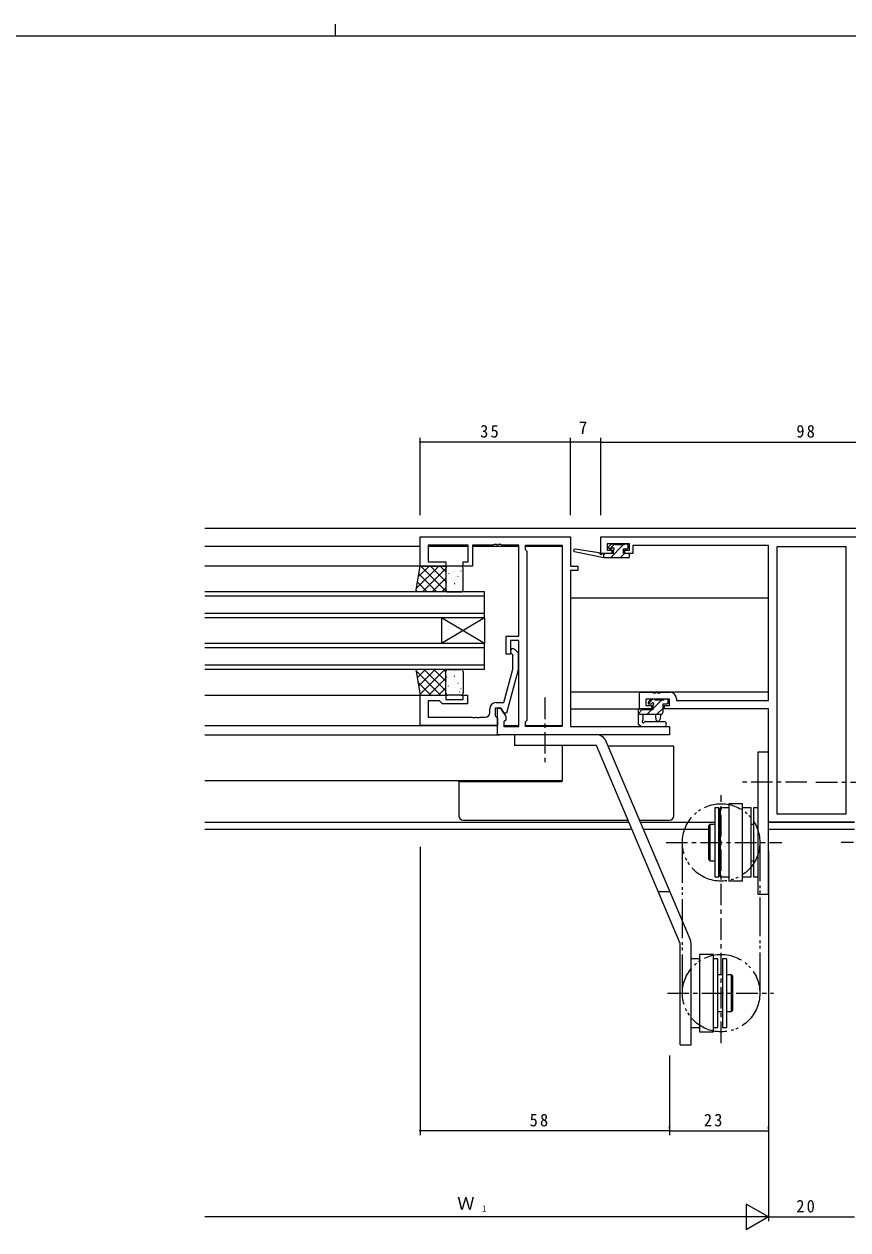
# Model space of a CAD drawing. Units: millimetres on the paper. Extents: x -420 to 373, y -297 to 267.
# Drawn here: x -105 to 86.5, y -12.9 to 267.2 of the extents above; entities that cross this region are included whole.
import ezdxf
from ezdxf.enums import TextEntityAlignment as Align

# ---------------------------------------------------------------- set-up
doc = ezdxf.new("R2010")
doc.units = ezdxf.units.MM
doc.linetypes.add('CHAIN1', pattern=[8, 5, -1, 1, -1])
doc.linetypes.add('DOUBLE_CHAIN2', pattern=[12.8, 9, -1, 0.6, -0.6, 0.6, -1])
for name, color, linetype, lineweight in [('0-1_YKK_ZWAK', 7, 'Continuous', 9), ('0-3_YKK_11', 7, 'Continuous', 9), ('0-4_YKK_12', 2, 'Continuous', 9), ('0-5_YKK_13', 4, 'Continuous', 9), ('0-6_YKK_D', 6, 'Continuous', 9)]:
    doc.layers.add(name, color=color, linetype=linetype, lineweight=lineweight)
doc.styles.add('ＭＳ ゴシック', font='')
doc.styles.get('ＭＳ ゴシック').set_extended_font_data('MS Gothic')

msp = doc.modelspace()

# ---------------------------------------------------------------- linework, layer by layer
at = {"layer": '0-1_YKK_ZWAK'}
for p, q in [((-32.686, 267.225), (-32.686, 264.425)), ((352.3, 264.425), (-417.7, 264.425))]:
    msp.add_line(p, q, dxfattribs=at)
at = {"layer": '0-3_YKK_11'}
for p, q in [((-12.981, 148.138), (22.019, 148.138)), ((-12.981, 141.338), (-12.981, 148.138)), ((-11.051, 146.208), (-11.051, 142.338)), ((-1.781, 146.208), (-11.051, 146.208)), ((-1.781, 142.338), (-1.781, 146.208)), ((-0.781, 146.208), (-0.781, 141.338)), ((4.061, 146.208), (-0.781, 146.208)), ((4.244, 146.328), (4.061, 146.208)), ((4.794, 146.328), (4.244, 146.328)), ((4.977, 146.208), (4.794, 146.328)), ((5.061, 146.208), (4.977, 146.208)), ((5.244, 146.328), (5.061, 146.208)), ((5.794, 146.328), (5.244, 146.328)), ((5.977, 146.208), (5.794, 146.328)), ((10.019, 146.208), (5.977, 146.208)), ((10.019, 125.038), (10.019, 146.208)), ((11.519, 146.208), (20.089, 146.208)), ((11.519, 145.138), (11.519, 146.208)), ((20.089, 146.208), (20.089, 104.068)), ((20.089, 146.208), (20.089, 104.068)), ((22.019, 148.138), (22.019, 141.338)), ((29.019, 144.238), (29.019, 148.138)), ((29.019, 148.138), (127.019, 148.138)), ((30.519, 146.508), (30.519, 145.038)), ((35.719, 146.508), (30.519, 146.508)), ((35.719, 145.038), (35.719, 146.508)), ((36.519, 146.138), (36.519, 144.238)), ((68.019, 146.138), (36.519, 146.138)), ((68.019, 110.138), (68.019, 146.138)), ((69.949, 145.838), (69.949, 83.768)), ((86.089, 145.838), (69.949, 145.838)), ((69.949, 145.838), (69.949, 83.768)), ((86.089, 83.768), (86.089, 145.838)), ((11.949, 144.708), (11.519, 145.138)), ((11.949, 105.568), (11.949, 144.708)), ((31.619, 144.238), (29.019, 144.238)), ((30.519, 145.038), (31.619, 145.038)), ((31.619, 145.038), (31.619, 144.238)), ((34.619, 145.038), (35.719, 145.038)), ((34.619, 144.238), (34.619, 145.038)), ((36.519, 144.238), (34.619, 144.238)), ((-6.981, 141.338), (-12.981, 141.338)), ((-11.051, 142.338), (-6.981, 142.338)), ((-6.981, 142.338), (-6.981, 141.338)), ((-2.981, 142.338), (-1.781, 142.338)), ((-2.981, 141.338), (-2.981, 142.338)), ((-0.781, 141.338), (-2.981, 141.338)), ((22.019, 141.338), (23.719, 141.338)), ((22.019, 140.338), (22.019, 104.068)), ((23.719, 140.338), (22.019, 140.338)), ((23.719, 141.338), (23.719, 140.338)), ((7.019, 125.038), (10.019, 125.038)), ((7.019, 120.838), (7.019, 125.038)), ((8.019, 124.038), (8.019, 120.838)), ((10.019, 124.038), (8.019, 124.038)), ((10.019, 104.068), (10.019, 124.038)), ((8.019, 120.838), (7.019, 120.838)), ((8.619, 120.689), (8.195, 121.114)), ((8.619, 117.399), (8.619, 120.689)), ((9.044, 121.962), (9.819, 121.186)), ((9.819, 121.186), (9.819, 117.241)), ((6.54, 109.638), (8.619, 117.399)), ((9.819, 117.241), (7.112, 107.138)), ((38.019, 112.038), (41.061, 112.038)), ((38.019, 108.138), (38.019, 112.038)), ((41.061, 112.038), (41.244, 111.918)), ((41.794, 111.918), (41.978, 112.038)), ((41.978, 112.038), (42.061, 112.038)), ((42.061, 112.038), (42.244, 111.918)), ((42.794, 111.918), (42.978, 112.038)), ((42.978, 112.038), (45.119, 112.038)), ((-12.981, 111.338), (-6.981, 111.338)), ((-12.981, 104.338), (-12.981, 111.338)), ((-11.051, 110.038), (-11.051, 106.268)), ((-8.481, 110.038), (-11.051, 110.038)), ((-8.281, 109.838), (-8.481, 110.038)), ((-7.781, 109.338), (-8.281, 109.838)), ((-1.981, 109.338), (-7.781, 109.338)), ((-6.981, 111.338), (-6.981, 110.338)), ((-6.981, 110.338), (-2.981, 110.338)), ((-2.981, 111.338), (-1.981, 111.338)), ((-2.981, 110.338), (-2.981, 111.338)), ((-1.981, 111.338), (-1.981, 109.338)), ((4.719, 109.638), (6.54, 109.638)), ((39.519, 110.408), (39.519, 108.938)), ((44.989, 110.408), (39.519, 110.408)), ((41.244, 111.918), (41.794, 111.918)), ((42.244, 111.918), (42.794, 111.918)), ((44.989, 108.938), (44.989, 110.408)), ((46.619, 110.538), (46.619, 110.138)), ((46.619, 110.138), (68.019, 110.138)), ((3.219, 107.268), (3.219, 108.138)), ((4.519, 108.338), (4.519, 106.538)), ((5.819, 108.338), (4.519, 108.338)), ((4.519, 106.538), (4.719, 106.338)), ((5.019, 108.338), (5.819, 108.338)), ((5.019, 102.138), (5.019, 108.338)), ((6.512, 107.138), (5.819, 108.338)), ((5.819, 108.338), (6.949, 106.381)), ((7.112, 107.138), (6.512, 107.138)), ((40.819, 108.138), (38.019, 108.138)), ((39.519, 108.938), (40.819, 108.938)), ((40.819, 108.938), (40.819, 108.138)), ((43.819, 108.938), (44.989, 108.938)), ((43.819, 108.138), (43.819, 108.938)), ((68.019, 108.138), (43.819, 108.138)), ((68.019, 81.838), (68.019, 108.138)), ((5.019, 104.338), (-12.981, 104.338)), ((-11.051, 106.268), (-0.939, 106.268)), ((-0.939, 106.268), (-0.756, 106.148)), ((-0.756, 106.148), (-0.206, 106.148)), ((-0.206, 106.148), (-0.023, 106.268)), ((-0.023, 106.268), (0.061, 106.268)), ((0.061, 106.268), (0.244, 106.148)), ((0.244, 106.148), (0.794, 106.148)), ((0.794, 106.148), (0.977, 106.268)), ((0.977, 106.268), (2.219, 106.268)), ((4.719, 106.338), (5.019, 106.038)), ((5.019, 106.038), (5.019, 104.338)), ((6.949, 105.568), (6.519, 105.138)), ((6.519, 105.138), (6.519, 104.068)), ((6.519, 104.068), (10.019, 104.068)), ((6.949, 106.381), (6.949, 105.568)), ((11.519, 105.138), (11.949, 105.568)), ((11.519, 104.068), (11.519, 105.138)), ((20.089, 104.068), (11.519, 104.068)), ((22.019, 104.068), (45.019, 104.068)), ((45.019, 104.068), (45.019, 102.138)), ((45.019, 102.138), (5.019, 102.138)), ((88.019, 81.838), (68.019, 81.838)), ((69.949, 83.768), (86.089, 83.768))]:
    msp.add_line(p, q, dxfattribs=at)
for centre, radius, start, end in [((8.619, 121.538), 0.6, 44.99998, 225), ((45.119, 110.538), 1.5, 0, 89.99998), ((4.719, 108.138), 1.5, 90, 179.99998), ((2.219, 107.268), 1, 270, 359.99998)]:
    msp.add_arc(centre, radius, start, end, dxfattribs=at)
at = {"layer": '0-4_YKK_12'}
for p, q in [((-62.981, 150.138), (219.019, 150.138)), ((-62.981, 145.938), (-12.981, 145.938)), ((-11.049, 145.938), (-1.782, 145.938)), ((-0.779, 145.938), (10.018, 145.938)), ((11.521, 145.938), (20.088, 145.938)), ((-12.481, 141.338), (-62.981, 141.338)), ((2.019, 135.338), (-62.981, 135.338)), ((2.019, 129.338), (2.019, 135.338)), ((2.019, 134.338), (-62.981, 134.338)), ((22.019, 133.938), (68.019, 133.938)), ((2.019, 130.338), (-62.981, 130.338)), ((2.019, 129.338), (-62.981, 129.338)), ((-7.981, 129.338), (-7.981, 123.338)), ((2.019, 129.338), (-7.981, 123.338)), ((2.019, 123.338), (-7.981, 129.338)), ((2.019, 129.338), (2.019, 123.338)), ((2.019, 123.338), (-62.981, 123.338)), ((2.019, 117.338), (2.019, 123.338)), ((2.019, 122.338), (-62.981, 122.338)), ((2.019, 118.338), (-62.981, 118.338)), ((2.019, 117.338), (-62.981, 117.338)), ((68.019, 112.038), (22.019, 112.038)), ((-62.981, 111.338), (-12.981, 111.338)), ((22.019, 108.138), (38.319, 108.138)), ((-62.981, 104.338), (5.019, 104.338)), ((6.521, 104.338), (10.018, 104.338)), ((11.521, 104.338), (20.088, 104.338)), ((-62.981, 102.138), (5.457, 102.138)), ((20.089, 99.638), (20.089, 91.539)), ((-62.981, 91.539), (20.089, 91.539)), ((35.605, 81.768), (-62.981, 81.768)), ((55.519, 81.768), (38.32, 81.768)), ((88.019, 81.768), (68.019, 81.768)), ((36.297, 80.138), (-62.981, 80.138)), ((54.119, 80.138), (39.012, 80.138)), ((88.019, 80.138), (68.019, 80.138))]:
    msp.add_line(p, q, dxfattribs=at)
at = {"layer": '0-5_YKK_13'}
for p, q in [((31.407, 146.35), (30.907, 145.85)), ((32.231, 146.438), (31.132, 145.338)), ((34.277, 146.238), (31.277, 143.238)), ((32.219, 146.438), (31.619, 146.438)), ((34.419, 146.238), (32.419, 146.238)), ((35.119, 146.438), (34.619, 146.438)), ((35.419, 145.638), (35.419, 146.138)), ((29.721, 143.238), (22.96, 144.645)), ((28.607, 144.412), (23.065, 145.235)), ((29.721, 144.238), (29.634, 144.252)), ((29.721, 143.238), (29.721, 144.238)), ((31.919, 144.238), (29.721, 144.238)), ((30.032, 144.238), (29.721, 143.928)), ((35.419, 143.238), (29.721, 143.238)), ((31.119, 145.338), (31.458, 145.338)), ((31.919, 144.877), (31.919, 144.238)), ((34.522, 144.238), (33.522, 143.238)), ((34.319, 145.338), (35.119, 145.338)), ((34.319, 144.238), (34.319, 145.338)), ((35.419, 144.238), (34.319, 144.238)), ((35.719, 143.538), (35.719, 143.938)), ((-13.981, 135.338), (-12.981, 141.338)), ((-13.851, 136.114), (-8.628, 141.338)), ((-13.402, 138.808), (-10.873, 141.338)), ((-12.981, 141.338), (-6.981, 141.338)), ((-12.815, 141.338), (-6.981, 135.504)), ((-12.383, 135.338), (-6.981, 140.74)), ((-10.57, 141.338), (-6.981, 137.749)), ((-8.325, 141.338), (-6.981, 139.994)), ((-6.981, 141.338), (-6.981, 135.338)), ((-6.981, 140.838), (-6.981, 135.838)), ((-3.481, 141.338), (-6.481, 141.338)), ((-3.736, 141.037), (-3.712, 140.993)), ((-3.489, 140.202), (-3.401, 140.155)), ((-2.981, 135.838), (-2.981, 140.838)), ((-13.599, 137.631), (-11.305, 135.338)), ((-13.278, 139.556), (-9.06, 135.338)), ((-10.138, 135.338), (-6.981, 138.495)), ((-6.886, 138.211), (-6.879, 138.204)), ((-6.792, 137.527), (-6.769, 137.483)), ((-6.36, 139.603), (-6.336, 139.559)), ((-5.014, 137.312), (-4.925, 137.266)), ((-4.903, 140.03), (-4.896, 140.023)), ((-4.169, 138.96), (-4.145, 138.916)), ((-6.981, 135.338), (-13.981, 135.338)), ((-13.919, 135.707), (-13.55, 135.338)), ((-7.892, 135.338), (-6.981, 136.25)), ((-6.481, 135.338), (-3.481, 135.338)), ((-4.903, 136.935), (-4.879, 136.892)), ((-4.718, 136.269), (-4.711, 136.263)), ((-6.981, 117.338), (-13.981, 117.338)), ((-13.981, 117.338), (-12.981, 111.338)), ((-13.976, 117.312), (-13.95, 117.338)), ((-13.931, 117.042), (-8.228, 111.338)), ((-13.656, 115.387), (-11.705, 117.338)), ((-13.335, 113.463), (-9.46, 117.338)), ((-13.014, 111.539), (-7.215, 117.338)), ((-11.983, 117.338), (-6.981, 112.336)), ((-10.97, 111.338), (-6.981, 115.327)), ((-9.738, 117.338), (-6.981, 114.581)), ((-7.492, 117.338), (-6.981, 116.826)), ((-6.981, 111.338), (-6.981, 117.338)), ((-6.981, 111.838), (-6.981, 116.838)), ((-6.886, 114.865), (-6.879, 114.872)), ((-6.792, 115.549), (-6.769, 115.593)), ((-6.481, 117.338), (-3.481, 117.338)), ((-5.014, 115.764), (-4.925, 115.81)), ((-4.903, 116.14), (-4.879, 116.184)), ((-4.718, 116.807), (-4.711, 116.813)), ((-2.981, 116.838), (-2.981, 111.838)), ((-13.482, 114.348), (-10.473, 111.338)), ((-8.725, 111.338), (-6.981, 113.082)), ((-6.36, 113.473), (-6.336, 113.516)), ((-4.903, 113.046), (-4.896, 113.052)), ((-4.169, 114.116), (-4.145, 114.159)), ((-3.736, 112.039), (-3.712, 112.083)), ((-3.489, 112.874), (-3.401, 112.921)), ((-13.033, 111.653), (-12.718, 111.338)), ((-12.981, 111.338), (-6.981, 111.338)), ((-3.481, 111.338), (-6.481, 111.338)), ((-5.626, 111.448), (-5.602, 111.492)), ((41.103, 110.408), (40.099, 109.404)), ((40.607, 110.32), (40.107, 109.82)), ((40.319, 109.308), (40.658, 109.308)), ((41.419, 110.408), (40.819, 110.408)), ((43.148, 110.208), (41.119, 108.179)), ((43.719, 110.208), (41.619, 110.208)), ((43.519, 109.308), (44.419, 109.308)), ((43.519, 107.408), (43.519, 109.308)), ((44.419, 110.408), (43.919, 110.408)), ((44.706, 109.522), (44.506, 109.321)), ((44.719, 109.608), (44.719, 110.108)), ((38.752, 108.058), (37.719, 107.025)), ((37.719, 107.808), (37.719, 104.846)), ((37.719, 106.908), (43.019, 106.908)), ((38.619, 108.108), (38.019, 108.108)), ((41.119, 107.908), (38.819, 107.908)), ((38.919, 105.728), (38.919, 106.908)), ((40.848, 107.908), (39.848, 106.908)), ((41.119, 108.847), (41.119, 107.908)), ((41.719, 106.908), (41.821, 105.764)), ((43.519, 108.334), (42.093, 106.908)), ((42.919, 106.908), (42.817, 105.764)), ((38.334, 104.106), (37.903, 104.458)), ((38.524, 104.038), (43.703, 104.038)), ((39.455, 105.238), (43.703, 105.238)), ((9.019, 102.138), (9.019, 99.638)), ((28.019, 102.138), (9.019, 102.138)), ((28.019, 99.638), (9.019, 99.638)), ((47.519, 53.699), (28.019, 99.638)), ((49.82, 54.676), (30.32, 100.615)), ((46.019, 99.538), (30.778, 99.538)), ((45.019, 99.538), (44.995, 99.538)), ((46.019, 83.338), (46.019, 99.538)), ((68.019, 98.138), (65.519, 98.138)), ((68.019, 65.138), (68.019, 98.138)), ((-3.981, 91.238), (-3.981, 91.539)), ((20.019, 91.238), (-2.981, 91.238)), ((20.019, 91.539), (20.019, 91.238)), ((56.519, 85.138), (56.519, 69.138)), ((58.819, 85.138), (56.819, 85.138)), ((58.819, 86.138), (58.819, 68.138)), ((62.019, 86.138), (58.819, 86.138)), ((62.019, 68.138), (62.019, 86.138)), ((-2.981, 82.338), (35.363, 82.338)), ((38.079, 82.338), (45.019, 82.338)), ((54.419, 81.388), (54.119, 81.088)), ((54.419, 81.388), (54.419, 72.888)), ((54.419, 81.388), (55.519, 81.388)), ((56.819, 81.388), (56.519, 81.388)), ((64.019, 81.388), (64.519, 81.388)), ((54.119, 73.188), (54.119, 81.088)), ((56.519, 72.888), (56.819, 72.888)), ((64.019, 72.888), (64.519, 72.888)), ((62.019, 68.138), (58.819, 68.138)), ((64.519, 69.138), (65.519, 69.138)), ((42.396, 65.77), (45.111, 65.77)), ((47.519, 30.138), (47.519, 53.699)), ((50.019, 30.138), (50.019, 53.699)), ((52.019, 51.138), (52.019, 33.138)), ((55.219, 51.138), (52.019, 51.138)), ((55.219, 33.138), (55.219, 51.138)), ((52.019, 50.138), (50.019, 50.138)), ((56.219, 50.138), (55.219, 50.138)), ((56.219, 34.138), (56.219, 50.138)), ((58.319, 50.138), (57.319, 50.138)), ((57.319, 50.138), (57.319, 34.138)), ((57.319, 46.388), (56.219, 46.388)), ((59.419, 46.388), (58.319, 46.388)), ((59.719, 46.088), (59.419, 46.388)), ((59.419, 37.888), (59.419, 46.388)), ((59.719, 38.188), (59.719, 46.088)), ((56.219, 37.888), (57.319, 37.888)), ((58.319, 37.888), (59.419, 37.888)), ((59.419, 37.888), (59.719, 38.188)), ((50.019, 34.138), (52.019, 34.138)), ((55.219, 34.138), (56.219, 34.138)), ((52.019, 33.138), (55.219, 33.138)), ((47.519, 30.138), (50.019, 30.138))]:
    msp.add_line(p, q, dxfattribs=at)
at = {"layer": '0-5_YKK_13', "linetype": 'CHAIN1'}
for p, q in [((16.019, 110.788), (16.019, 95.457)), ((76.969, 91.138), (61.338, 91.138)), ((79.069, 91.138), (94.701, 91.138)), ((57.019, 30.532), (57.019, 88.101)), ((44.229, 77.138), (71.154, 77.138)), ((111.81, 77.138), (84.884, 77.138)), ((44.529, 42.138), (69.154, 42.138))]:
    msp.add_line(p, q, dxfattribs=at)
at = {"layer": '0-5_YKK_13', "linetype": 'DOUBLE_CHAIN2'}
for p, q in [((48.019, 42.139), (48.02, 77.139)), ((66.02, 77.138), (66.019, 42.138))]:
    msp.add_line(p, q, dxfattribs=at)
at = {"layer": '0-5_YKK_13'}
for points in [[(65.519, 98.138), (65.519, 65.138), (68.019, 65.138)], [(-2.981, 91.238), (-3.981, 91.238), (-3.981, 83.338)], [(19.922, 91.238), (19.901, 91.314), (19.881, 91.539)], [(56.819, 85.138), (56.819, 69.138), (58.819, 69.138)], [(62.019, 69.138), (64.019, 69.138), (64.019, 85.138), (62.019, 85.138)], [(65.519, 85.138), (64.519, 85.138), (64.519, 69.138)], [(54.119, 73.188), (54.419, 72.888), (55.519, 72.888)], [(57.319, 34.138), (58.319, 34.138), (58.319, 50.138)]]:
    msp.add_lwpolyline(points, dxfattribs=at)
msp.add_lwpolyline([(55.519, 69.138), (56.519, 69.138), (56.519, 85.138), (55.519, 85.138)], close=True, dxfattribs=at)
at = {"layer": '0-5_YKK_13', "linetype": 'DOUBLE_CHAIN2'}
for centre in [(57.02, 77.138), (57.019, 42.138)]:
    msp.add_circle(centre, 9, dxfattribs=at)
at = {"layer": '0-5_YKK_13'}
for centre, radius, start, end in [((31.119, 145.638), 0.3, 135, 270), ((31.619, 146.138), 0.3, 90, 135), ((32.219, 146.238), 0.2, 0, 90), ((34.619, 146.238), 0.2, 90, 180), ((35.119, 146.138), 0.3, 0, 90), ((23.021, 144.938), 0.3, 81.55064, 258.25018), ((28.563, 144.115), 0.3, 21.55064, 81.55064), ((29.121, 144.335), 0.3, 201.55064, 320.80246), ((29.586, 143.956), 0.3, 80.80246, 140.80246), ((31.458, 145.638), 0.3, 270, 326.94426), ((31.919, 145.338), 0.25, 303.05573, 146.94426), ((32.219, 144.877), 0.3, 123.05573, 180), ((35.119, 145.638), 0.3, 270, 0), ((35.419, 143.938), 0.3, 0, 90), ((35.419, 143.538), 0.3, 270, 0), ((-6.481, 140.838), 0.5, 90, 180), ((-3.481, 140.838), 0.5, 359.99998, 89.99998), ((-6.481, 135.838), 0.5, 180, 270), ((-3.481, 135.838), 0.5, 270, 0), ((-6.481, 116.838), 0.5, 90, 180), ((-3.481, 116.838), 0.5, 359.99998, 90), ((-6.481, 111.838), 0.5, 180, 270), ((-3.481, 111.838), 0.5, 269.99998, 359.99998), ((40.319, 109.608), 0.3, 135, 270), ((40.819, 110.108), 0.3, 90, 135), ((40.658, 109.608), 0.3, 270, 326.94426), ((41.119, 109.308), 0.25, 303.05573, 146.94426), ((41.419, 110.208), 0.2, 0, 90), ((43.919, 110.208), 0.2, 90, 180), ((44.419, 110.108), 0.3, 0, 90), ((44.419, 109.608), 0.3, 270, 0), ((38.019, 107.808), 0.3, 90, 180), ((38.619, 107.908), 0.2, 0, 90), ((41.419, 108.847), 0.3, 123.05573, 180), ((43.019, 107.408), 0.5, 270, 0), ((38.219, 104.846), 0.5, 180, 230.76546), ((38.524, 104.338), 0.3, 230.76546, 269.99998), ((38.919, 105.208), 0.3, 120, 333.2563), ((38.619, 105.728), 0.3, 300, 0), ((39.455, 104.938), 0.3, 89.99998, 153.2563), ((42.319, 105.808), 0.5, 185.09206, 354.90793), ((43.703, 104.638), 0.6, 269.99998, 89.99998), ((28.019, 99.638), 2.5, 23, 90), ((-2.981, 83.338), 1, 180, 270), ((45.019, 83.338), 1, 270, 0), ((47.519, 53.699), 2.5, 359.99998, 22.99998)]:
    msp.add_arc(centre, radius, start, end, dxfattribs=at)
at = {"layer": '0-6_YKK_D'}
for p, q in [((-12.981, 153.138), (-12.981, 171.138)), ((22.019, 153.138), (22.019, 171.138)), ((22.019, 153.138), (22.019, 171.138)), ((29.019, 153.138), (29.019, 171.138)), ((29.019, 153.138), (29.019, 171.138)), ((22.019, 170.138), (-12.981, 170.138)), ((29.019, 170.138), (22.019, 170.138)), ((29.019, 170.138), (127.019, 170.138)), ((-12.981, 76.138), (-12.981, 9.138)), ((68.019, 75.138), (68.019, -10.862)), ((68.019, 75.138), (68.019, -10.862)), ((45.019, 27.625), (45.019, 9.138)), ((45.019, 10.138), (-12.981, 10.138)), ((45.019, 10.638), (45.019, 11.138)), ((45.019, 10.138), (68.019, 10.138)), ((68.019, 10.638), (68.019, 11.138)), ((62.823, -6.862), (62.823, -12.862)), ((68.019, -9.862), (62.823, -6.862)), ((62.019, -9.862), (-62.981, -9.862)), ((68.019, -9.862), (57.627, -9.862)), ((68.019, -9.862), (62.823, -12.862)), ((68.019, -9.862), (88.019, -9.862))]:
    msp.add_line(p, q, dxfattribs=at)
for centre, start, end in [((-12.981, 170.138), 0, 180), ((-12.981, 170.138), 180, 0), ((22.019, 170.138), 0, 180), ((22.019, 170.138), 0, 180), ((22.019, 170.138), 180, 0), ((22.019, 170.138), 180, 0), ((29.019, 170.138), 0, 180), ((29.019, 170.138), 0, 180), ((29.019, 170.138), 180, 0), ((29.019, 170.138), 180, 0), ((-12.981, 10.138), 0, 180), ((-12.981, 10.138), 180, 0), ((45.019, 10.138), 0, 180), ((45.019, 10.138), 0, 180), ((45.019, 10.138), 180, 0), ((45.019, 10.138), 180, 0), ((68.019, 10.138), 0, 180), ((68.019, 10.138), 180, 0)]:
    msp.add_arc(centre, 0.106, start, end, dxfattribs=at)

# ---------------------------------------------------------------- texts
at = {"layer": '0-6_YKK_D', "color": 7, "style": 'ＭＳ ゴシック'}
for s, p in [('7', (23.919, 171.138)), ('Ｗ', (-4.321, -9.062))]:
    msp.add_text(s, height=2.933, dxfattribs=at).set_placement(p, align=Align.BOTTOM_LEFT)
at = {"layer": '0-6_YKK_D', "color": 4, "style": 'ＭＳ ゴシック'}
msp.add_text('1', height=1.466, dxfattribs=at).set_placement((1.439, -9.062), align=Align.BOTTOM_LEFT)
at = {"layer": '0-6_YKK_D', "color": 7, "char_height": 2.933, "attachment_point": 7, "style": 'ＭＳ ゴシック'}
for s, insert in [('\\T1.27;\\W0.95;35', (0.999, 171.138)), ('\\T1.27;\\W0.95;98', (74.499, 171.138)), ('\\T1.27;\\W0.95;58', (12.499, 11.138)), ('\\T1.27;\\W0.95;23', (52.999, 11.138)), ('\\T1.27;\\W0.95;20', (74.499, -8.862))]:
    msp.add_mtext(s, dxfattribs=dict(at, insert=insert))

doc.saveas('drawing.dxf')
